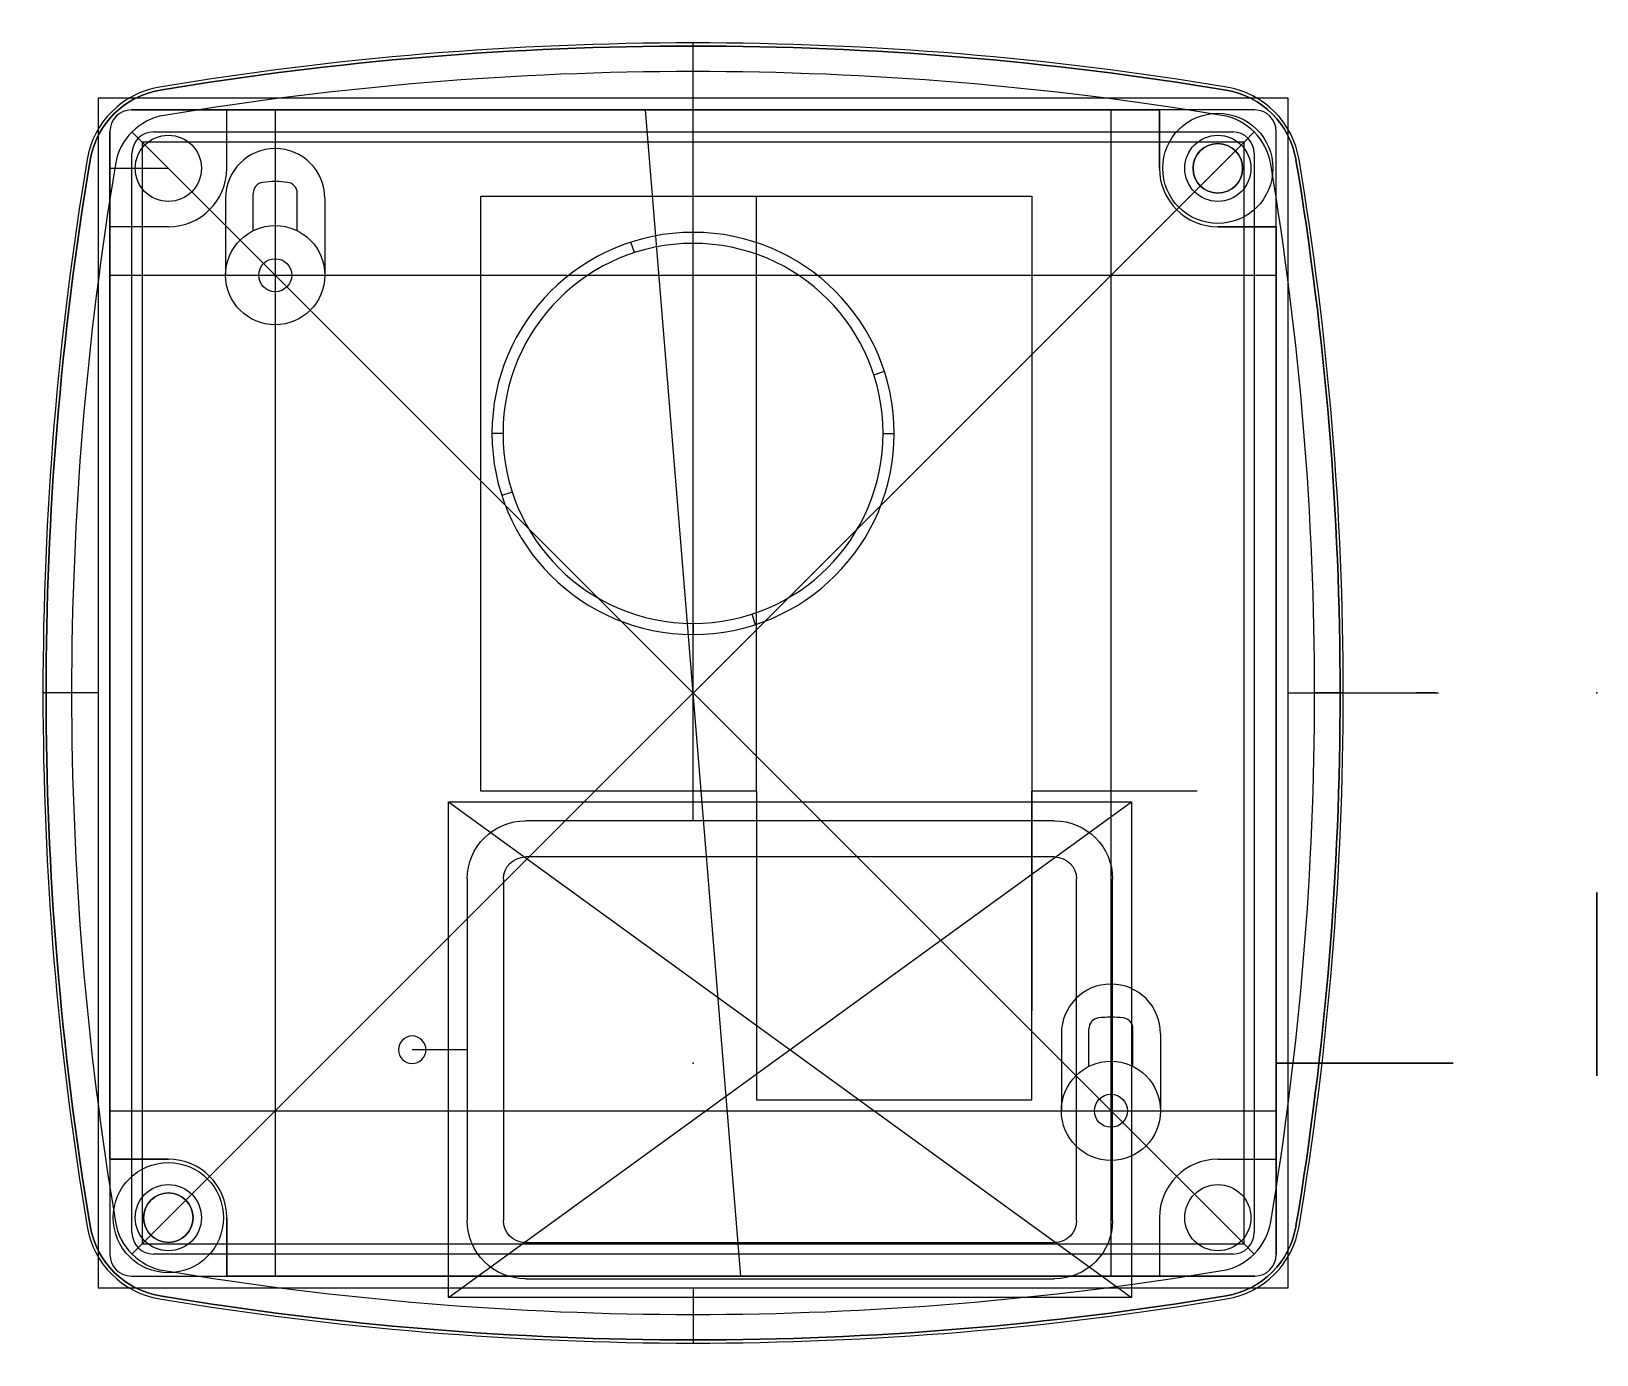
# Model space of a CAD drawing. Header units: centimetres. Extents: x -6 to 8.2, y -6 to 6.
import ezdxf

# ---------------------------------------------------------------- set-up
doc = ezdxf.new("R2010")
doc.units = ezdxf.units.CM
doc.header["$MEASUREMENT"] = 0
for name, color, linetype in [('Case2 v22_board_projection', 7, 'Continuous'), ('Case2 v22_bolt_nuts', 7, 'Continuous'), ('Case2 v22_case_cover', 7, 'Continuous'), ('Case2 v22_drone_support', 7, 'Continuous'), ('Case2 v22_expansion_sockets', 7, 'Continuous'), ('Case2 v22_gps_antenna_hole', 7, 'Continuous'), ('Case2 v22_lora_wifi_holes', 7, 'Continuous'), ('Case2 v22_lte_antenna', 7, 'Continuous'), ('Case2 v22_mount_displacement', 7, 'Continuous'), ('Case2 v22_perimeter_wall', 7, 'Continuous'), ('Case2 v22_surface', 7, 'Continuous'), ('Case2 v22_usb_cover', 7, 'Continuous'), ('Case2 v22_usb_hole', 7, 'Continuous'), ('Case2 v22_usb_label', 7, 'Continuous'), ('Case2 v22_ventiltaions', 7, 'Continuous'), ('Case2 v22_window_hole', 7, 'Continuous')]:
    doc.layers.add(name, color=color, linetype=linetype)

msp = doc.modelspace()

# ---------------------------------------------------------------- linework, layer by layer
at = {"layer": 'Case2 v22_board_projection'}
for p, q in [((-2.221, -0.988, 0.34), (3.979, -0.988, 0.34)), ((-2.221, -5.488, 0.34), (3.979, -0.988, 0.34)), ((-2.221, -5.488, 0.34), (-2.221, -0.988, 0.34)), ((-2.221, -0.988, 0.34), (3.979, -5.488, 0.34)), ((3.979, -0.988, 0.34), (3.979, -5.488, 0.34)), ((3.979, -5.488, 0.34), (-2.221, -5.488, 0.34))]:
    msp.add_line(p, q, dxfattribs=at)
msp.add_point((0.879, -3.238, 0.34), dxfattribs=at)
msp.add_point((0.879, -3.238, 0.34), dxfattribs=at)
at = {"layer": 'Case2 v22_bolt_nuts'}
for p, q in [((5.097, 5.292, 0.34), (-5.097, 5.292, 0.34)), ((-4.232, 4.762, 0.34), (-4.232, 5.292, 0.34)), ((4.232, 4.762, 0.34), (4.232, 5.292, 0.34)), ((-5.292, 5.097, 0.34), (-5.292, -5.097, 0.34)), ((5.292, -5.097, 0.34), (5.292, 5.097, 0.34)), ((-5.292, 4.762, 0.34), (-4.762, 4.762, 0.34)), ((-4.762, 4.232, 0.34), (-5.292, 4.232, 0.34)), ((4.762, 4.232, 0.34), (5.292, 4.232, 0.34)), ((-4.762, -4.232, 0.34), (-5.292, -4.232, 0.34)), ((4.762, -4.232, 0.34), (5.292, -4.232, 0.34)), ((-4.232, -4.762, 0.34), (-4.232, -5.292, 0.34)), ((4.232, -4.762, 0.34), (4.232, -5.292, 0.34)), ((-5.097, -5.292, 0.34), (5.097, -5.292, 0.34))]:
    msp.add_line(p, q, dxfattribs=at)
for centre in [(-4.762, 4.762, 0.34), (4.762, 4.762, 0.34), (-4.762, -4.762, 0.34), (4.762, -4.762, 0.34)]:
    msp.add_circle(centre, 0.3, dxfattribs=at)
for centre, radius, start, end in [((-5.097, 5.097, 0.34), 0.195, 90, 180), ((5.097, 5.097, 0.34), 0.195, 0, 90), ((-4.762, 4.762, 0.34), 0.53, 270, 0), ((4.762, 4.762, 0.34), 0.53, 180, 270), ((-4.762, -4.762, 0.34), 0.53, 360, 90), ((4.762, -4.762, 0.34), 0.53, 90, 180), ((-5.097, -5.097, 0.34), 0.195, 180, 270), ((5.097, -5.097, 0.34), 0.195, 270, 0)]:
    msp.add_arc(centre, radius, start, end, dxfattribs=at)
msp.add_point((0, 0, 0.34), dxfattribs=at)
at = {"layer": 'Case2 v22_case_cover'}
for p, q in [((-5.097, 5.292, 2.5), (4.232, 5.292, 2.5)), ((-3.792, 5.292, 2.5), (-3.792, -5.292, 2.5)), ((3.792, 5.292, 2.5), (3.792, -5.292, 2.5)), ((4.232, 5.292, 2.5), (4.232, 4.762, 2.5)), ((-5.292, -4.232, 2.5), (-5.292, 5.097, 2.5)), ((-5, 5, 2.5), (-5, -5, 2.5)), ((-5, 5, 2.5), (5, -5, 2.5)), ((5, 5, 2.5), (-5, 5, 2.5)), ((5, 5, 2.5), (-5, -5, 2.5)), ((5, -5, 2.5), (5, 5, 2.5)), ((-4.242, 4.492, 2.5), (-4.242, 3.792, 2.5)), ((-3.992, 4.195, 2.5), (-3.992, 4.535, 2.5)), ((-3.592, 4.195, 2.5), (-3.592, 4.535, 2.5)), ((-3.342, 4.492, 2.5), (-3.342, 3.792, 2.5)), ((4.762, 4.232, 2.5), (5.292, 4.232, 2.5)), ((5.292, 4.232, 2.5), (5.292, -5.097, 2.5)), ((-5.292, 3.792, 2.5), (5.292, 3.792, 2.5)), ((3.342, -3.092, 2.5), (3.342, -3.792, 2.5)), ((3.592, -3.388, 2.5), (3.592, -3.048, 2.5)), ((3.992, -3.388, 2.5), (3.992, -3.048, 2.5)), ((4.242, -3.092, 2.5), (4.242, -3.792, 2.5)), ((-5.292, -3.792, 2.5), (5.292, -3.792, 2.5)), ((-4.762, -4.232, 2.5), (-5.292, -4.232, 2.5)), ((-4.232, -5.292, 2.5), (-4.232, -4.762, 2.5)), ((-5, -5, 2.5), (5, -5, 2.5)), ((5.097, -5.292, 2.5), (-4.232, -5.292, 2.5))]:
    msp.add_line(p, q, dxfattribs=at)
for centre, radius in [((4.762, 4.762, 2.5), 0.5), ((4.762, 4.762, 2.5), 0.3), ((4.762, 4.762, 2.5), 0.225), ((-3.792, 3.792, 2.5), 0.45), ((-3.792, 3.792, 2.5), 0.15), ((3.792, -3.792, 2.5), 0.45), ((3.792, -3.792, 2.5), 0.15), ((-4.762, -4.762, 2.5), 0.5), ((-4.762, -4.762, 2.5), 0.3), ((-4.762, -4.762, 2.5), 0.225)]:
    msp.add_circle(centre, radius, dxfattribs=at)
for centre, radius, start, end in [((0, -23.51, 2.5), 29.41, 80.525, 99.475), ((0, -23.51, 2.5), 29.382, 80.525, 99.475), ((-4.71, 4.71, 2.5), 0.8, 99.475, 170.525), ((-4.71, 4.71, 2.5), 0.772, 99.475, 170.525), ((4.71, 4.71, 2.5), 0.772, 9.475, 80.525), ((4.71, 4.71, 2.5), 0.8, 9.475, 80.525), ((-5.097, 5.097, 2.5), 0.195, 90, 180), ((23.51, 0, 2.5), 29.41, 170.525, 189.475), ((23.51, 0, 2.5), 29.382, 170.525, 189.475), ((-3.792, 4.492, 2.5), 0.45, 360, 180), ((-23.51, 0, 2.5), 29.382, 350.525, 9.475), ((-23.51, 0, 2.5), 29.41, 350.525, 9.475), ((4.762, 4.762, 2.5), 0.53, 180, 270), ((-3.892, 4.535, 2.5), 0.1, 97.6623, 180), ((-3.792, 3.792, 2.5), 0.85, 82.3377, 97.6623), ((-3.692, 4.535, 2.5), 0.1, 0, 82.3377), ((3.792, -3.092, 2.5), 0.45, 0, 180), ((3.692, -3.048, 2.5), 0.1, 97.6623, 180), ((3.792, -3.792, 2.5), 0.85, 82.3377, 97.6623), ((3.892, -3.048, 2.5), 0.1, 0, 82.3377), ((-4.762, -4.762, 2.5), 0.53, 360, 90), ((-4.71, -4.71, 2.5), 0.8, 189.475, 260.525), ((-4.71, -4.71, 2.5), 0.772, 189.475, 260.525), ((4.71, -4.71, 2.5), 0.772, 279.475, 350.525), ((4.71, -4.71, 2.5), 0.8, 279.475, 350.525), ((5.097, -5.097, 2.5), 0.195, 270, 0), ((0, 23.51, 2.5), 29.41, 260.525, 279.475), ((0, 23.51, 2.5), 29.382, 260.525, 279.475)]:
    msp.add_arc(centre, radius, start, end, dxfattribs=at)
msp.add_point((0, 0, 2.5), dxfattribs=at)
msp.add_point((0, 0, 2.5), dxfattribs=at)
at = {"layer": 'Case2 v22_drone_support'}
for p, q in [((-5.097, 5.292, 2.7), (4.232, 5.292, 2.7)), ((4.232, 5.292, 2.7), (4.232, 4.762, 2.7)), ((-5.292, -4.232, 2.7), (-5.292, 5.097, 2.7)), ((4.762, 4.232, 2.7), (5.292, 4.232, 2.7)), ((5.292, 4.232, 2.7), (5.292, -5.097, 2.7)), ((-4.762, -4.232, 2.7), (-5.292, -4.232, 2.7)), ((-4.232, -5.292, 2.7), (-4.232, -4.762, 2.7)), ((5.097, -5.292, 2.7), (-4.232, -5.292, 2.7))]:
    msp.add_line(p, q, dxfattribs=at)
for centre in [(4.762, 4.762, 2.7), (-4.762, -4.762, 2.7)]:
    msp.add_circle(centre, 0.3, dxfattribs=at)
for centre, radius, start, end in [((0, -23.51, 2.7), 29.41, 80.525, 99.475), ((0, -23.51, 2.7), 29.382, 80.525, 99.475), ((-4.71, 4.71, 2.7), 0.8, 99.475, 170.525), ((-4.71, 4.71, 2.7), 0.772, 99.475, 170.525), ((4.71, 4.71, 2.7), 0.772, 9.475, 80.525), ((4.71, 4.71, 2.7), 0.8, 9.475, 80.525), ((-5.097, 5.097, 2.7), 0.195, 90, 180), ((23.51, 0, 2.7), 29.41, 170.525, 189.475), ((23.51, 0, 2.7), 29.382, 170.525, 189.475), ((-23.51, 0, 2.7), 29.382, 350.525, 9.475), ((-23.51, 0, 2.7), 29.41, 350.525, 9.475), ((4.762, 4.762, 2.7), 0.53, 180, 270), ((-4.762, -4.762, 2.7), 0.53, 360, 90), ((-4.71, -4.71, 2.7), 0.8, 189.475, 260.525), ((-4.71, -4.71, 2.7), 0.772, 189.475, 260.525), ((4.71, -4.71, 2.7), 0.772, 279.475, 350.525), ((4.71, -4.71, 2.7), 0.8, 279.475, 350.525), ((5.097, -5.097, 2.7), 0.195, 270, 0), ((0, 23.51, 2.7), 29.41, 260.525, 279.475), ((0, 23.51, 2.7), 29.382, 260.525, 279.475)]:
    msp.add_arc(centre, radius, start, end, dxfattribs=at)
msp.add_point((0, 0, 2.7), dxfattribs=at)
at = {"layer": 'Case2 v22_expansion_sockets'}
for p, q in [((-5.097, 5.292, 0.34), (4.232, 5.292, 0.34)), ((4.232, 5.292, 2.6), (-5.097, 5.292, 2.6)), ((-5.097, 5.292, 2.6), (-5.097, 5.292, 0.34)), ((4.232, 5.292, 1.195), (-4.432, 5.292, 1.195)), ((-3.251, 5.292, 0.495), (-0.751, 5.292, 0.495)), ((-0.751, 5.292, 1.895), (-3.251, 5.292, 1.895)), ((-3.251, 5.292, 1.895), (-3.251, 5.292, 0.495)), ((-0.951, 5.292, 1.695), (-3.051, 5.292, 1.695)), ((-3.051, 5.292, 1.695), (-3.051, 5.292, 0.695)), ((-3.051, 5.292, 0.695), (-0.951, 5.292, 0.695)), ((-3.051, 5.292, 1.695), (-0.951, 5.292, 0.695)), ((-0.951, 5.292, 1.695), (-3.051, 5.292, 0.695)), ((-3.023, 5.292, 0.723), (-0.979, 5.292, 0.723)), ((-0.979, 5.292, 1.667), (-3.023, 5.292, 1.667)), ((-3.023, 5.292, 1.667), (-3.023, 5.292, 0.723)), ((-2.001, 5.292, 2.6), (-2.001, 5.292, 0.34)), ((-0.979, 5.292, 0.723), (-0.979, 5.292, 1.667)), ((-0.951, 5.292, 0.695), (-0.951, 5.292, 1.695)), ((-0.751, 5.292, 0.495), (-0.751, 5.292, 1.895)), ((-0.001, 5.292, 0.34), (-0.001, 5.292, 2.6)), ((0.749, 5.292, 1.895), (0.749, 5.292, 0.495)), ((3.249, 5.292, 1.895), (0.749, 5.292, 1.895)), ((0.749, 5.292, 0.495), (3.249, 5.292, 0.495)), ((0.949, 5.292, 1.695), (0.949, 5.292, 0.695)), ((0.949, 5.292, 1.695), (3.049, 5.292, 0.695)), ((3.049, 5.292, 1.695), (0.949, 5.292, 0.695)), ((0.949, 5.292, 0.695), (3.049, 5.292, 0.695)), ((3.049, 5.292, 1.695), (0.949, 5.292, 1.695)), ((3.021, 5.292, 1.667), (0.977, 5.292, 1.667)), ((0.977, 5.292, 1.667), (0.977, 5.292, 0.723)), ((0.977, 5.292, 0.723), (3.021, 5.292, 0.723)), ((1.999, 5.292, 2.6), (1.999, 5.292, 0.34)), ((3.021, 5.292, 0.723), (3.021, 5.292, 1.667)), ((3.049, 5.292, 0.695), (3.049, 5.292, 1.695)), ((3.249, 5.292, 0.495), (3.249, 5.292, 1.895)), ((4.232, 5.292, 0.34), (4.232, 5.292, 2.6))]:
    msp.add_line(p, q, dxfattribs=at)
for p in [(-2.001, 5.292, 1.195), (0, 5.292), (1.999, 5.292, 1.195)]:
    msp.add_point(p, dxfattribs=at)
at = {"layer": 'Case2 v22_gps_antenna_hole'}
for p, q in [((-4.232, -5.292, 2.6), (5.097, -5.292, 2.6)), ((-4.232, -5.292, 0.34), (-4.232, -5.292, 2.6)), ((5.097, -5.292, 0.34), (-4.232, -5.292, 0.34)), ((0, -5.292, 0.34), (0, -5.292, 1.09)), ((0, -5.292), (0, -5.292, 0.34)), ((5.097, -5.292, 2.6), (5.097, -5.292, 0.34))]:
    msp.add_line(p, q, dxfattribs=at)
at = {"layer": 'Case2 v22_gps_antenna_hole', "extrusion": (0, 1, 0)}
msp.add_circle((0, 1.09, -5.292), 0.5, dxfattribs=at)
at = {"layer": 'Case2 v22_gps_antenna_hole'}
msp.add_point((0, -5.292), dxfattribs=at)
at = {"layer": 'Case2 v22_lora_wifi_holes'}
for p, q in [((5.292, -5.097, 2.6), (5.292, 4.232, 2.6)), ((5.292, 4.232, 0.34), (5.292, -5.097, 0.34)), ((5.292, 4.232, 1.195), (5.292, -1.688, 1.195)), ((5.292, 4.232, 2.6), (5.292, 4.232, 0.34)), ((5.292, 2.772, 0.445), (5.292, -0.228, 0.445)), ((5.292, -0.228, 1.945), (5.292, 2.772, 1.945)), ((5.292, 2.772, 1.195), (5.292, -0.228, 1.195)), ((5.292, 1.322, 2.6), (5.292, 1.322, 0.34)), ((5.292, -1.688, 1.558), (5.292, -1.688, 0.832)), ((5.292, -2.431, 1.195), (5.292, -3.072, 1.195)), ((5.292, -5.097, 0.34), (5.292, -5.097, 2.6))]:
    msp.add_line(p, q, dxfattribs=at)
at = {"layer": 'Case2 v22_lora_wifi_holes', "extrusion": (-1, -1e-16, 0)}
for centre, radius in [((-2.772, 1.195, -5.292), 0.75), ((-2.772, 1.195, -5.292), 0.375), ((0.228, 1.195, -5.292), 0.75), ((0.228, 1.195, -5.292), 0.375)]:
    msp.add_circle(centre, radius, dxfattribs=at)
for centre, start, end in [((-2.772, 1.195, -5.292), 90, 270), ((0.228, 1.195, -5.292), 270, 90)]:
    msp.add_arc(centre, 0.75, start, end, dxfattribs=at)
at = {"layer": 'Case2 v22_lora_wifi_holes'}
for p in [(5.292, 1.272, 1.195), (5.292, 0)]:
    msp.add_point(p, dxfattribs=at)
at = {"layer": 'Case2 v22_lte_antenna'}
for p, q in [((4.232, 5.292, 0.34), (-5.097, 5.292, 0.34)), ((4.232, 4.762, 0.34), (4.232, 5.292, 0.34)), ((-5.292, 5.097, 0.34), (-5.292, -4.232, 0.34)), ((-1.925, -0.892, 0.34), (-1.925, 4.508, 0.34)), ((-1.925, 4.508, 0.34), (3.075, 4.508, 0.34)), ((0.575, -0.892, 0.34), (0.575, 4.508, 0.34)), ((3.075, 4.508, 0.34), (3.075, -0.892, 0.34)), ((5.292, 4.232, 0.34), (4.762, 4.232, 0.34)), ((5.292, -5.097, 0.34), (5.292, 4.232, 0.34)), ((3.075, 1.208, 0.34), (3.075, -2.885, 0.34)), ((0.575, -0.892, 0.34), (-1.925, -0.892, 0.34)), ((0.575, -0.892, 0.34), (-1.437, -0.892, 0.34)), ((0.575, -0.892, 0.34), (0.575, -3.692, 0.34)), ((4.574, -0.892, 0.34), (3.075, -0.892, 0.34)), ((3.075, -3.692, 0.34), (3.075, -0.892, 0.34)), ((0.575, -3.692, 0.34), (3.075, -3.692, 0.34)), ((-5.292, -4.232, 0.34), (-4.762, -4.232, 0.34)), ((-4.232, -4.762, 0.34), (-4.232, -5.292, 0.34)), ((-4.232, -5.292, 0.34), (5.097, -5.292, 0.34))]:
    msp.add_line(p, q, dxfattribs=at)
for centre, radius, start, end in [((-5.097, 5.097, 0.34), 0.195, 90, 180), ((4.762, 4.762, 0.34), 0.53, 180, 270), ((-4.762, -4.762, 0.34), 0.53, 360, 90), ((5.097, -5.097, 0.34), 0.195, 270, 0)]:
    msp.add_arc(centre, radius, start, end, dxfattribs=at)
msp.add_point((0, 0, 0.34), dxfattribs=at)
at = {"layer": 'Case2 v22_mount_displacement'}
for p, q in [((4.232, 5.292, 0.34), (-5.097, 5.292, 0.34)), ((0.433, -5.292, 0.34), (-0.432, 5.292, 0.34)), ((4.232, 4.762, 0.34), (4.232, 5.292, 0.34)), ((-5.292, 5.097, 0.34), (-5.292, -4.232, 0.34)), ((5.292, 4.232, 0.34), (4.762, 4.232, 0.34)), ((5.292, -5.097, 0.34), (5.292, 4.232, 0.34)), ((-5.292, -4.232, 0.34), (-4.762, -4.232, 0.34)), ((-4.232, -4.762, 0.34), (-4.232, -5.292, 0.34)), ((-4.232, -5.292, 0.34), (5.097, -5.292, 0.34))]:
    msp.add_line(p, q, dxfattribs=at)
for centre, radius, start, end in [((-5.097, 5.097, 0.34), 0.195, 90, 180), ((4.762, 4.762, 0.34), 0.53, 180, 270), ((-4.762, -4.762, 0.34), 0.53, 360, 90), ((5.097, -5.097, 0.34), 0.195, 270, 0)]:
    msp.add_arc(centre, radius, start, end, dxfattribs=at)
msp.add_point((0, 0, 0.34), dxfattribs=at)
at = {"layer": 'Case2 v22_perimeter_wall'}
for p, q in [((5.64, 0, 2.6), (5.64, 0)), ((5.9, 0, 2.6), (5.64, 0, 2.6)), ((5.64, 0), (6.361, 0)), ((5.9, 0, 2.6), (5.9, 0, 3.36)), ((5.9, 0), (5.9, 0, 2.6)), ((5.9, 0, 3.36), (6.101, 0, 3.6)), ((5.9, 0, 3.36), (5.9, 0, 3.6)), ((5.9, 0, 3.36), (6.213, 0, 3.36)), ((6.101, 0, 3.6), (6.361, 0, 3.6)), ((6.361, 0, 3.6), (6.563, 0, 3.36)), ((6.361, 0, 3.6), (6.675, 0, 3.6)), ((6.361, 0), (6.764, 0)), ((6.361, 0), (6.563, 0, 0.349)), ((6.563, 0, 3.36), (6.563, 0, 0.349))]:
    msp.add_line(p, q, dxfattribs=at)
at = {"layer": 'Case2 v22_perimeter_wall', "extrusion": (0, 1, 0)}
msp.add_arc((-0.286, 1.854), 6.455, 166.5113, 193.4887, dxfattribs=at)
at = {"layer": 'Case2 v22_perimeter_wall'}
msp.add_point((0, 0), dxfattribs=at)
at = {"layer": 'Case2 v22_surface'}
for p, q in [((0, 5.4), (0, 5.9)), ((-5.4, 5.4), (-5.4, -5.4)), ((5.4, 5.4), (-5.4, 5.4)), ((5.4, -5.4), (5.4, 5.4)), ((-5, 5), (-5.092, 5.092)), ((5, 5), (-5, 5)), ((5, 5), (-5, -5)), ((-5, 5), (5, -5)), ((-5, 5), (-5, -5)), ((-4.897, 5.092), (4.897, 5.092)), ((5, 5), (5.092, 5.092)), ((5, -5), (5, 5)), ((-5.092, -4.897), (-5.092, 4.897)), ((5.092, 4.897), (5.092, -4.897)), ((-5.4, 0), (-5.9, 0)), ((5.4, 0), (5.9, 0)), ((-5, -5), (-5.092, -5.092)), ((-5, -5), (5, -5)), ((4.897, -5.092), (-4.897, -5.092)), ((5, -5), (5.092, -5.092)), ((-5.4, -5.4), (5.4, -5.4)), ((0, -5.4), (0, -5.9))]:
    msp.add_line(p, q, dxfattribs=at)
for centre, radius, start, end in [((0, -23.51), 29.41, 80.525, 99.475), ((0, -23.51), 29.15, 80.525, 99.475), ((-4.71, 4.71), 0.8, 99.475, 170.525), ((4.71, 4.71), 0.8, 9.475, 80.525), ((-4.71, 4.71), 0.54, 99.475, 170.525), ((4.71, 4.71), 0.54, 9.475, 80.525), ((-4.897, 4.897), 0.195, 90, 180), ((4.897, 4.897), 0.195, 0, 90), ((23.51, 0), 29.41, 170.525, 189.475), ((-23.51, 0), 29.41, 350.525, 9.475), ((23.51, 0), 29.15, 170.525, 189.475), ((-23.51, 0), 29.15, 350.525, 9.475), ((-4.71, -4.71), 0.54, 189.475, 260.525), ((4.71, -4.71), 0.54, 279.475, 350.525), ((-4.71, -4.71), 0.8, 189.475, 260.525), ((-4.897, -4.897), 0.195, 180, 270), ((4.71, -4.71), 0.8, 279.475, 350.525), ((4.897, -4.897), 0.195, 270, 0), ((0, 23.51), 29.15, 260.525, 279.475), ((0, 23.51), 29.41, 260.525, 279.475)]:
    msp.add_arc(centre, radius, start, end, dxfattribs=at)
msp.add_point((0, 0), dxfattribs=at)
msp.add_point((0, 0), dxfattribs=at)
at = {"layer": 'Case2 v22_usb_cover'}
for p, q in [((5.292, -3.36, 1.486), (5.292, -3.36, 0.904)), ((5.292, -3.36, 0.904), (6.483, -3.36, 0.904)), ((6.543, -3.36, 1.486), (5.292, -3.36, 1.486)), ((6.398, -3.36, 1.886), (6.898, -3.36, 1.886)), ((6.898, -3.36, 0.504), (6.398, -3.36, 0.504)), ((6.398, -3.36, 1.486), (6.398, -3.36, 1.886)), ((6.398, -3.36, 0.904), (6.398, -3.36, 0.504)), ((6.398, -3.36, 0.904), (6.398, -3.36, 1.486)), ((6.898, -3.36, 1.886), (6.898, -3.36, 0.504))]:
    msp.add_line(p, q, dxfattribs=at)
at = {"layer": 'Case2 v22_usb_cover', "extrusion": (0, 1, 0)}
msp.add_open_spline([(6.543, -3.36, 1.486), (6.538, -3.36, 1.404), (6.532, -3.36, 1.32), (6.513, -3.36, 1.126), (6.5, -3.36, 1.015), (6.483, -3.36, 0.904)], degree=3, knots=[0.3594738, 0.3594738, 0.3594738, 0.3594738, 0.5960679, 0.5960679, 0.9071186, 0.9071186, 0.9071186, 0.9071186], dxfattribs=at)
at = {"layer": 'Case2 v22_usb_cover'}
msp.add_point((0, -3.36), dxfattribs=at)
at = {"layer": 'Case2 v22_usb_hole'}
for p, q in [((5.292, -5.097, 2.6), (5.292, 4.232, 2.6)), ((5.292, 4.232, 2.6), (5.292, 4.232, 0.34)), ((5.292, -5.097, 0.34), (5.292, 4.232, 0.34)), ((5.292, 4.232, 0.34), (5.292, -5.097, 0.34)), ((5.292, -1.688, 1.558), (5.292, -1.923, 1.895)), ((5.292, -1.688, 0.832), (5.292, -1.923, 0.495)), ((5.292, -1.688, 1.558), (5.292, -1.688, 0.832)), ((5.292, -1.688, 0.832), (5.292, -1.688, 0.34)), ((5.292, -1.888, 0.895), (5.292, -2.028, 0.695)), ((5.292, -1.888, 1.695), (5.292, -3.388, 0.695)), ((5.292, -1.888, 1.495), (5.292, -1.888, 0.895)), ((5.292, -3.388, 1.695), (5.292, -1.888, 0.695)), ((5.292, -1.888, 1.495), (5.292, -2.028, 1.695)), ((5.292, -1.916, 1.486), (5.292, -2.042, 1.667)), ((5.292, -1.916, 1.486), (5.292, -1.916, 0.904)), ((5.292, -1.916, 0.904), (5.292, -2.042, 0.723)), ((5.292, -3.352, 1.895), (5.292, -1.923, 1.895)), ((5.292, -1.923, 0.495), (5.292, -3.352, 0.495)), ((5.292, -2.028, 0.695), (5.292, -3.247, 0.695)), ((5.292, -3.247, 1.695), (5.292, -2.028, 1.695)), ((5.292, -3.233, 1.667), (5.292, -2.042, 1.667)), ((5.292, -2.042, 0.723), (5.292, -3.233, 0.723)), ((5.292, -2.431, 1.195), (5.292, -3.072, 1.195)), ((5.292, -2.638, 0.34), (5.292, -2.638, 2.6)), ((5.292, -3.36, 1.486), (5.292, -3.233, 1.667)), ((5.292, -3.36, 0.904), (5.292, -3.233, 0.723)), ((5.292, -3.388, 0.895), (5.292, -3.247, 0.695)), ((5.292, -3.388, 1.495), (5.292, -3.247, 1.695)), ((5.292, -3.588, 1.558), (5.292, -3.352, 1.895)), ((5.292, -3.588, 0.832), (5.292, -3.352, 0.495)), ((5.292, -3.36, 0.904), (5.292, -3.36, 1.486)), ((5.292, -3.388, 0.895), (5.292, -3.388, 1.495)), ((5.292, -3.588, 0.832), (5.292, -3.588, 1.558)), ((5.292, -3.588, 0.832), (5.292, -3.588, 0.34)), ((5.292, -5.097, 0.34), (5.292, -5.097, 2.6))]:
    msp.add_line(p, q, dxfattribs=at)
for p in [(5.292, 0), (5.292, -2.638, 1.195)]:
    msp.add_point(p, dxfattribs=at)
at = {"layer": 'Case2 v22_usb_label'}
for p, q in [((8.2, -3.474, 0.69), (8.2, -1.811, 0.69)), ((8.2, -1.811, 0.69), (8.2, -1.811, 1.696)), ((8.2, -1.811, 1.696), (8.2, -3.474, 1.696)), ((8.2, -3.474, 1.696), (8.2, -3.474, 0.69))]:
    msp.add_line(p, q, dxfattribs=at)
msp.add_point((8.2, 0), dxfattribs=at)
at = {"layer": 'Case2 v22_ventiltaions'}
for p, q in [((-5.292, 5.097, 0.34), (-5.292, 5.097, 2.7)), ((-5.292, 5.097, 2.7), (-5.292, -4.232, 2.7)), ((-5.292, -4.232, 0.34), (-5.292, 5.097, 0.34)), ((-5.292, 3.888, 0.722), (-5.292, 4.373, 2.056)), ((-5.292, 4.366, 2.14), (-5.292, 4.259, 2.326)), ((-5.292, 3.683, 0.984), (-5.292, 4.168, 2.318)), ((-5.292, 3.797, 0.714), (-5.292, 3.69, 0.9)), ((-5.292, 3.079, 0.722), (-5.292, 3.564, 2.056)), ((-5.292, 3.557, 2.14), (-5.292, 3.45, 2.326)), ((-5.292, 2.874, 0.984), (-5.292, 3.359, 2.318)), ((-5.292, 2.988, 0.714), (-5.292, 2.881, 0.9)), ((-5.292, 2.27, 0.722), (-5.292, 2.755, 2.056)), ((-5.292, 2.748, 2.14), (-5.292, 2.641, 2.326)), ((-5.292, 2.065, 0.984), (-5.292, 2.551, 2.318)), ((-5.292, 2.179, 0.714), (-5.292, 2.072, 0.9)), ((-5.292, 1.461, 0.722), (-5.292, 1.946, 2.056)), ((-5.292, 1.939, 2.14), (-5.292, 1.832, 2.326)), ((-5.292, 1.256, 0.984), (-5.292, 1.742, 2.318)), ((-5.292, 1.371, 0.714), (-5.292, 1.264, 0.9)), ((-5.292, 0.652, 0.722), (-5.292, 1.138, 2.056)), ((-5.292, 1.13, 2.14), (-5.292, 1.023, 2.326)), ((-5.292, 0.447, 0.984), (-5.292, 0.933, 2.318)), ((-5.292, 0.562, 0.714), (-5.292, 0.455, 0.9)), ((-5.292, -0.157, 0.722), (-5.292, 0.329, 2.056)), ((-5.292, 0.321, 2.14), (-5.292, 0.214, 2.326)), ((-5.292, -0.362, 0.984), (-5.292, 0.124, 2.318)), ((-5.292, -0.247, 0.714), (-5.292, -0.354, 0.9)), ((-5.292, -0.966, 0.722), (-5.292, -0.48, 2.056)), ((-5.292, -0.488, 2.14), (-5.292, -0.595, 2.326)), ((-5.292, -1.171, 0.984), (-5.292, -0.685, 2.318)), ((-5.292, -1.056, 0.714), (-5.292, -1.163, 0.9)), ((-5.292, -3.732, 0.34), (-5.292, -1.113, 0.34)), ((-5.292, -1.775, 0.722), (-5.292, -1.289, 2.056)), ((-5.292, -1.296, 2.14), (-5.292, -1.404, 2.326)), ((-5.292, -1.979, 0.984), (-5.292, -1.494, 2.318)), ((-5.292, -1.865, 0.714), (-5.292, -1.972, 0.9)), ((-5.292, -2.584, 0.722), (-5.292, -2.098, 2.056)), ((-5.292, -2.105, 2.14), (-5.292, -2.212, 2.326)), ((-5.292, -2.788, 0.984), (-5.292, -2.303, 2.318)), ((-5.292, -2.891, 2.1), (-5.292, -2.423, 2.1)), ((-5.292, -2.674, 0.714), (-5.292, -2.781, 0.9)), ((-5.292, -3.392, 0.722), (-5.292, -2.907, 2.056)), ((-5.292, -2.914, 2.14), (-5.292, -3.021, 2.326)), ((-5.292, -3.429, 0.621), (-5.292, -2.961, 0.621)), ((-5.292, -3.597, 0.984), (-5.292, -3.112, 2.318)), ((-5.292, -3.483, 0.714), (-5.292, -3.59, 0.9)), ((-5.292, -4.232, 2.7), (-5.292, -4.232, 0.34))]:
    msp.add_line(p, q, dxfattribs=at)
at = {"layer": 'Case2 v22_ventiltaions', "extrusion": (1, 0, 0)}
for centre, radius, start, end in [((4.279, 2.09, -5.292), 0.1, 340, 30), ((4.215, 2.301, -5.292), 0.05, 30, 160), ((3.841, 0.739, -5.292), 0.05, 210, 340), ((3.777, 0.95, -5.292), 0.1, 160, 210), ((3.47, 2.09, -5.292), 0.1, 340, 30), ((3.406, 2.301, -5.292), 0.05, 30, 160), ((3.032, 0.739, -5.292), 0.05, 210, 340), ((2.968, 0.95, -5.292), 0.1, 160, 210), ((2.661, 2.09, -5.292), 0.1, 340, 30), ((2.598, 2.301, -5.292), 0.05, 30, 160), ((2.223, 0.739, -5.292), 0.05, 210, 340), ((2.159, 0.95, -5.292), 0.1, 160, 210), ((1.852, 2.09, -5.292), 0.1, 340, 30), ((1.789, 2.301, -5.292), 0.05, 30, 160), ((1.414, 0.739, -5.292), 0.05, 210, 340), ((1.35, 0.95, -5.292), 0.1, 160, 210), ((1.044, 2.09, -5.292), 0.1, 340, 30), ((0.98, 2.301, -5.292), 0.05, 30, 160), ((0.605, 0.739, -5.292), 0.05, 210, 340), ((0.541, 0.95, -5.292), 0.1, 160, 210), ((0.235, 2.09, -5.292), 0.1, 340, 30), ((0.171, 2.301, -5.292), 0.05, 30, 160), ((-0.204, 0.739, -5.292), 0.05, 210, 340), ((-0.268, 0.95, -5.292), 0.1, 160, 210), ((-0.574, 2.09, -5.292), 0.1, 340, 30), ((-0.638, 2.301, -5.292), 0.05, 30, 160), ((-1.013, 0.739, -5.292), 0.05, 210, 340), ((-1.077, 0.95, -5.292), 0.1, 160, 210), ((-1.383, 2.09, -5.292), 0.1, 340, 30), ((-1.447, 2.301, -5.292), 0.05, 30, 160), ((-1.822, 0.739, -5.292), 0.05, 210, 340), ((-1.885, 0.95, -5.292), 0.1, 160, 210), ((-2.192, 2.09, -5.292), 0.1, 340, 30), ((-2.256, 2.301, -5.292), 0.05, 30, 160), ((-2.631, 0.739, -5.292), 0.05, 210, 340), ((-2.694, 0.95, -5.292), 0.1, 160, 210), ((-3.001, 2.09, -5.292), 0.1, 340, 30), ((-3.065, 2.301, -5.292), 0.05, 30, 160), ((-3.439, 0.739, -5.292), 0.05, 210, 340), ((-3.503, 0.95, -5.292), 0.1, 160, 210)]:
    msp.add_arc(centre, radius, start, end, dxfattribs=at)
at = {"layer": 'Case2 v22_ventiltaions'}
for p in [(-5.292, 0), (-5.292, -3.613, 0.94)]:
    msp.add_point(p, dxfattribs=at)
at = {"layer": 'Case2 v22_window_hole'}
for p, q in [((0, -1.16, 2.56), (0, 5.872, 2.56)), ((0, 4.081, 2.56), (0, 4.181, 2.56)), ((-0.533, 3.997, 2.56), (-0.564, 4.092, 2.56)), ((1.641, 2.889, 2.56), (1.736, 2.92, 2.56)), ((-1.725, 2.356, 2.56), (-1.825, 2.356, 2.56)), ((1.725, 2.356, 2.56), (1.825, 2.356, 2.56)), ((-1.641, 1.823, 2.56), (-1.736, 1.792, 2.56)), ((0.533, 0.716, 2.56), (0.564, 0.621, 2.56)), ((0, 0.631, 2.56), (0, 0.531, 2.56)), ((3.279, -1.16, 2.56), (-1.521, -1.16, 2.56)), ((3.279, -1.488, 2.56), (-1.521, -1.488, 2.56)), ((-2.049, -1.688, 2.56), (-2.049, -4.788, 2.56)), ((-1.721, -1.688, 2.56), (-1.721, -4.788, 2.56)), ((3.479, -4.788, 2.56), (3.479, -1.688, 2.56)), ((3.807, -4.788, 2.56), (3.807, -1.688, 2.56)), ((-2.049, -3.238, 2.56), (-2.549, -3.238, 2.56)), ((-1.521, -4.988, 2.56), (3.279, -4.988, 2.56)), ((-1.521, -5.316, 2.56), (3.279, -5.316, 2.56))]:
    msp.add_line(p, q, dxfattribs=at)
at = {"layer": 'Case2 v22_window_hole', "extrusion": (0, 0, -1)}
for centre, radius in [((-4.762, 4.762, -2.56), 0.225), ((0, 2.356, -2.56), 1.825), ((0, 2.356, -2.56), 1.725), ((2.549, -3.238, -2.56), 0.125), ((4.762, -4.762, -2.56), 0.225)]:
    msp.add_circle(centre, radius, dxfattribs=at)
for centre, radius, start, end in [((0, -23.51, -2.56), 29.382, 80.525, 99.475), ((4.71, 4.71, -2.56), 0.772, 9.475, 80.525), ((-4.71, 4.71, -2.56), 0.772, 99.475, 170.525), ((-23.51, 0, -2.56), 29.382, 350.525, 9.475), ((23.51, 0, -2.56), 29.382, 170.525, 189.475), ((1.521, -1.688, -2.56), 0.528, 0, 90), ((-3.279, -1.688, -2.56), 0.528, 90, 180), ((1.521, -1.688, -2.56), 0.2, 0, 90), ((-3.279, -1.688, -2.56), 0.2, 90, 180), ((1.521, -4.788, -2.56), 0.528, 270, 0), ((1.521, -4.788, -2.56), 0.2, 270, 0), ((-3.279, -4.788, -2.56), 0.2, 180, 270), ((-3.279, -4.788, -2.56), 0.528, 180, 270), ((4.71, -4.71, -2.56), 0.772, 279.475, 350.525), ((-4.71, -4.71, -2.56), 0.772, 189.475, 260.525), ((0, 23.51, -2.56), 29.382, 260.525, 279.475)]:
    msp.add_arc(centre, radius, start, end, dxfattribs=at)
at = {"layer": 'Case2 v22_window_hole'}
msp.add_point((0, 0, 2.56), dxfattribs=at)

doc.saveas('drawing.dxf')
